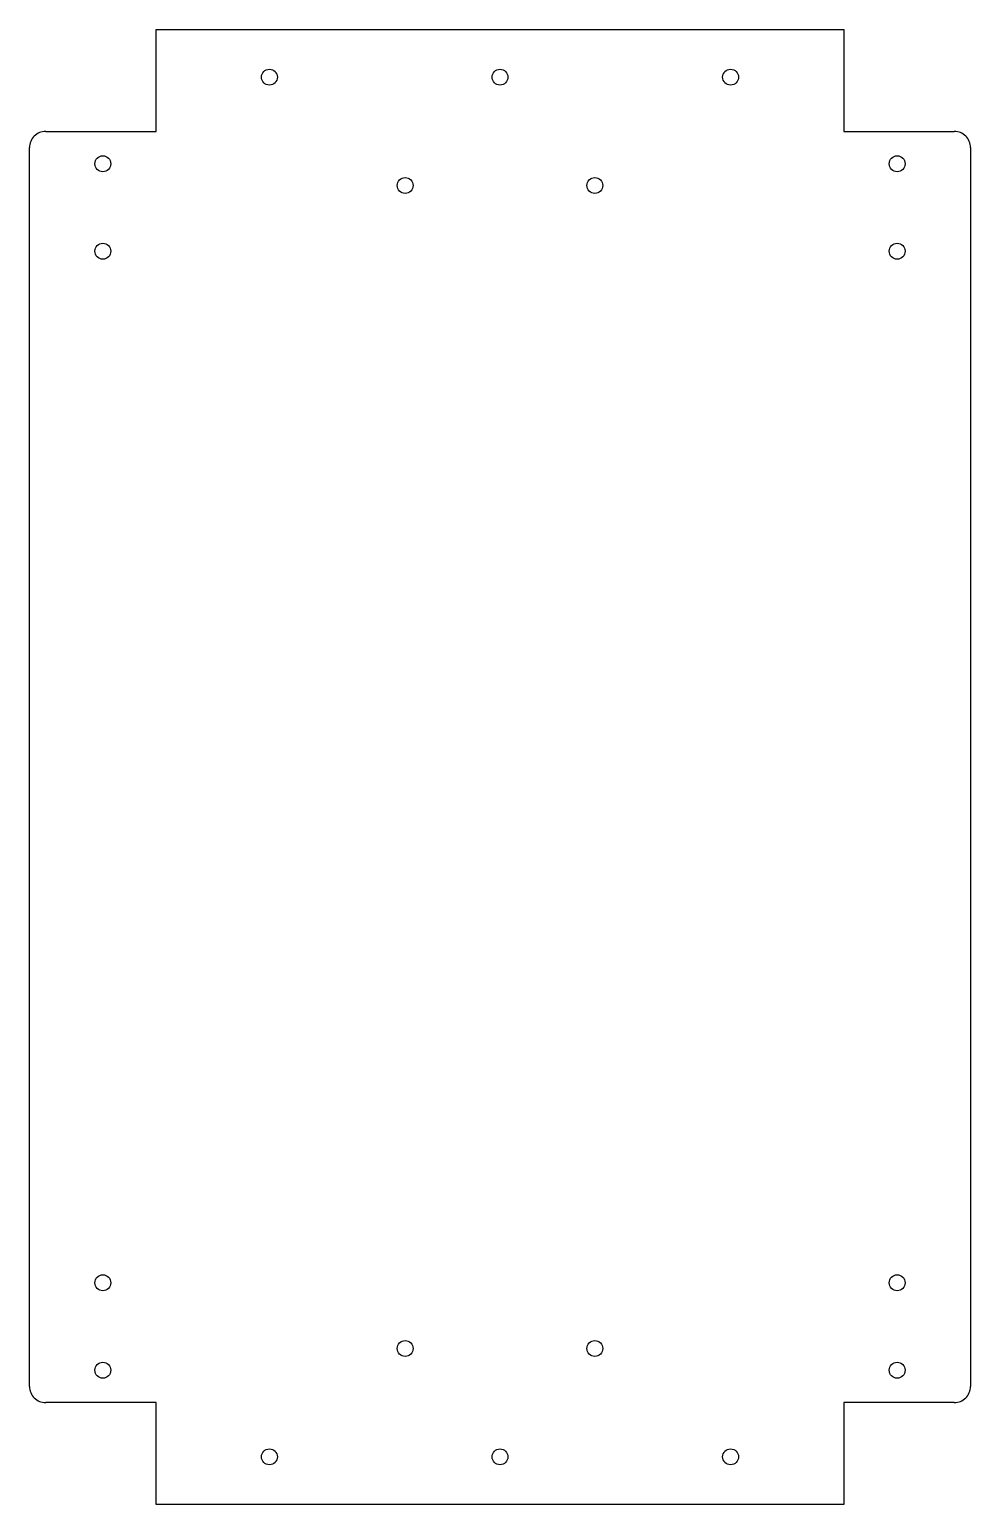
# Model space of a CAD drawing. Header units: metres. Extents: x -39 to 251, y -455 to 0.
import ezdxf

# ---------------------------------------------------------------- set-up
doc = ezdxf.new("R2010")
doc.units = ezdxf.units.M

msp = doc.modelspace()

# ---------------------------------------------------------------- linework, layer by layer
for p, q in [((0, 0), (212.4, 0)), ((0, -31.44), (0, 0)), ((212.4, 0), (212.4, -31.44)), ((-34.08, -31.44), (0, -31.44)), ((212.4, -31.44), (246.48, -31.44)), ((-39.08, -418.84), (-39.08, -36.44)), ((251.48, -36.44), (251.48, -418.84)), ((0, -423.84), (-34.08, -423.84)), ((0, -455.28), (0, -423.84)), ((246.48, -423.84), (212.4, -423.84)), ((212.4, -423.84), (212.4, -455.28)), ((212.4, -455.28), (0, -455.28))]:
    msp.add_line(p, q)
for centre in [(35, -14.7), (106.2, -14.7), (177.4, -14.7), (-16.44, -41.44), (228.84, -41.44), (76.9, -48.14), (135.5, -48.14), (-16.44, -68.44), (228.84, -68.44), (-16.44, -386.84), (228.84, -386.84), (76.9, -407.14), (135.5, -407.14), (-16.44, -413.84), (228.84, -413.84), (35, -440.58), (106.2, -440.58), (177.4, -440.58)]:
    msp.add_circle(centre, 2.45)
for centre, start, end in [((-34.08, -36.44), 90, 135), ((246.48, -36.44), 405, 450), ((-34.08, -36.44), 135, 180), ((246.48, -36.44), 360, 405), ((-34.08, -418.84), 180, 225), ((246.48, -418.84), 315, 360), ((-34.08, -418.84), 225, 270), ((246.48, -418.84), 270, 315)]:
    msp.add_arc(centre, 5, start, end)

doc.saveas('drawing.dxf')
